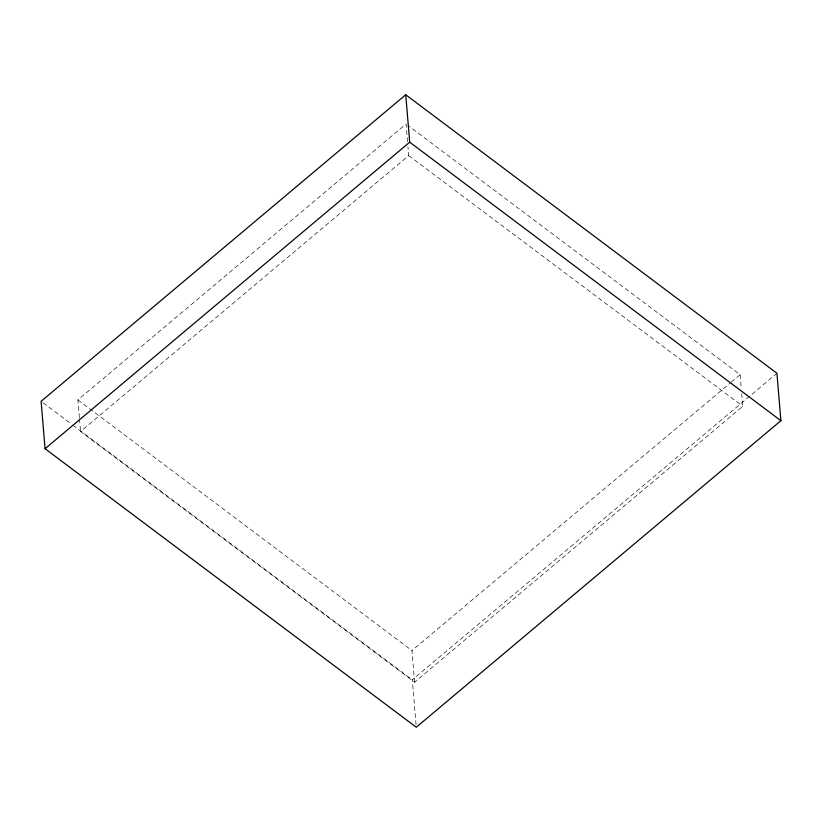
<?xml version="1.0" encoding="UTF-8"?>
<svg xmlns="http://www.w3.org/2000/svg" width="822" height="822" viewBox="0 0 822 822"><rect width="100%" height="100%" fill="white"/><g stroke="black" fill="none" stroke-linecap="round" stroke-linejoin="round"><path stroke-width="0.62" stroke-dasharray="4.11 3.08" d="M79.374 417.607L77.895 399.903L406.058 124.009L407.537 141.713M741.721 393.646L742.78 406.294L414.617 682.188L80.546 431.509L408.709 155.615L407.969 146.768M414.617 682.188L411.966 650.582L730.306 382.949M731.282 382.117L740.129 374.688L408.102 125.55M416.066 724.747L412.295 679.835L776.924 373.28M408.709 155.615L742.78 406.294M77.895 399.903L411.966 650.582M43.155 402.842L71.863 424.388M72.891 425.159L412.295 679.835M740.129 374.688L741.3 388.59M79.487 418.871L80.546 431.509"/><path stroke-width="1.23" d="M405.729 94.756L41.1 401.311L45.076 448.72L416.271 727.244L780.9 420.689L776.924 373.28L405.729 94.756L409.705 142.165L780.9 420.689M45.076 448.72L409.705 142.165"/></g></svg>
